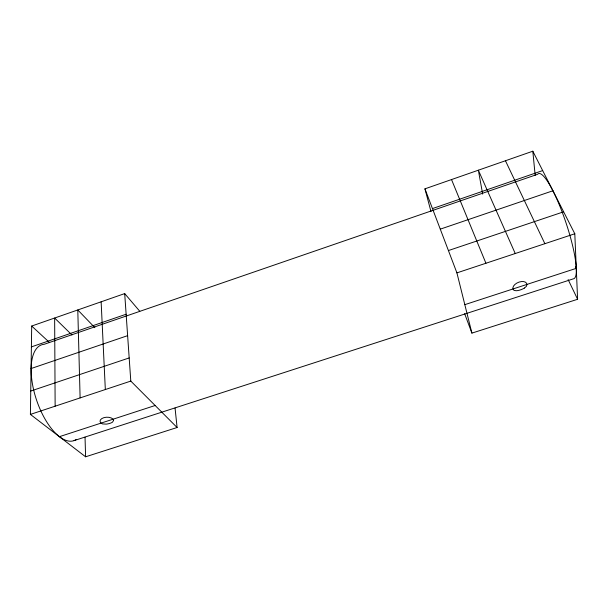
<?xml version="1.0" encoding="UTF-8"?>
<svg xmlns="http://www.w3.org/2000/svg" width="608" height="608" viewBox="0 0 608 608"><rect width="100%" height="100%" fill="white"/><g stroke="black" fill="none" stroke-linecap="round" stroke-linejoin="round"><path stroke-width="0.91" d="M113.567 420.424L112.548 422.127A6.711 2.272 -9.5 0 1 106.278 424.126L102.44 423.913A6.794 3.716 -2.8 0 1 103.725 417.711A6.794 3.716 -2.8 0 1 113.574 420.424M175.051 407.998L177.095 427.508L85.606 456.798L30.4 414.405L31.7 326.032L124.693 293.588L139.779 311.281M524.347 288.086L526.406 286.338A7.38 4.294 -22.4 0 0 519.156 282.059A7.38 4.294 -22.4 0 0 514.026 290.366L516.207 290.738A7.281 2.637 -20.6 0 0 524.347 288.086M430.988 211.592L424.946 188.837L532.813 151.202L574.803 233.761L577.6 299.28L471.907 333.116L464.641 313.667M31.396 346.894L126.13 314.222M432.463 208.59L542.67 170.582M31.076 368.547L127.627 335.654M440.276 229.148L552.938 190.768M30.742 391.035L129.177 357.93M448.423 250.557L563.639 211.812M30.4 414.405L130.796 381.087L177.095 427.508M471.907 333.116L456.912 272.878L574.803 233.761M59.409 436.673L155.146 405.498M464.816 304.654L576.278 268.348L575.449 266.669M74.062 440.61L573.58 278.768A55.427 10.374 71.5 0 0 565.166 220.332A55.427 10.374 71.5 0 0 537.601 174.298L44.148 344.303A50.563 22.443 71.5 0 0 36.609 400.231A50.563 22.443 71.5 0 0 76.312 439.447M31.7 326.032L49.658 342.638M71.949 334.955L54.644 318.03L55.138 406.197M94.863 327.666L77.786 309.951L80.112 397.906M568.138 279.604L577.6 299.28M505.453 160.748L544.867 243.694M515.242 253.528L478.359 170.202L482.661 194.104M451.524 179.565L485.929 263.256M424.946 188.837L456.912 272.878M532.813 151.202L535.169 175.362M124.693 293.588L130.796 381.087M101.133 301.804L105.328 389.538M85.029 437.152L85.606 456.798"/></g></svg>
